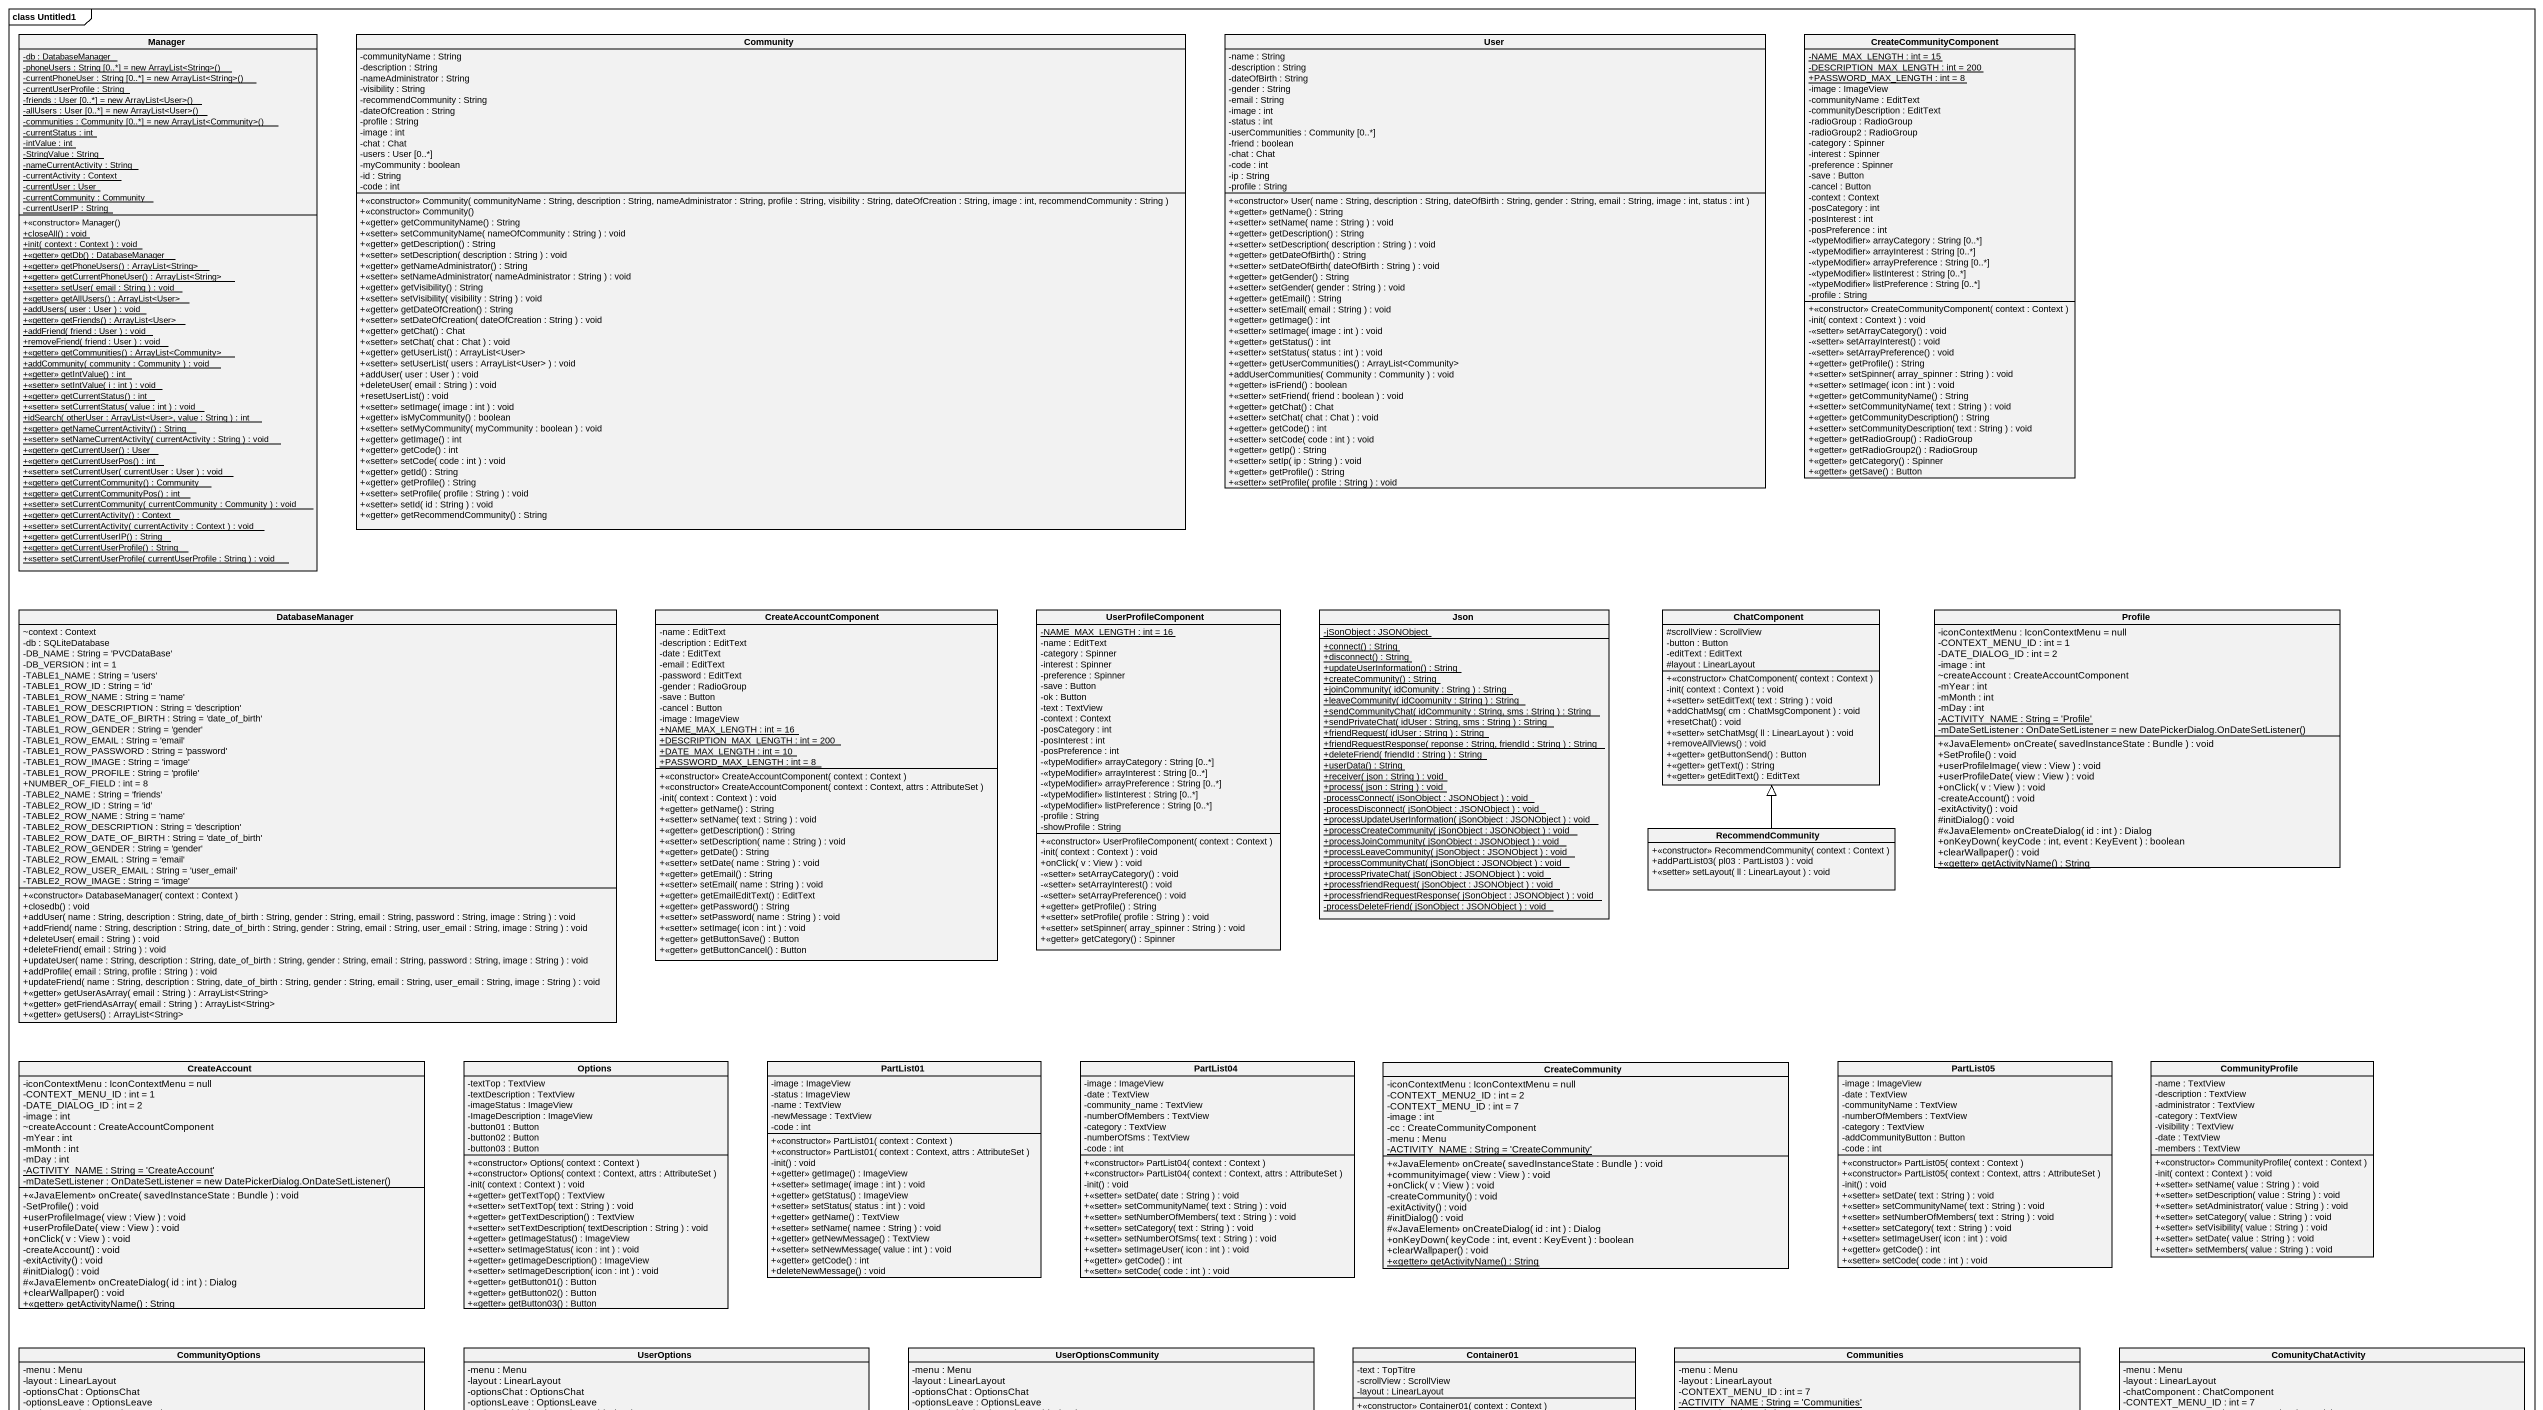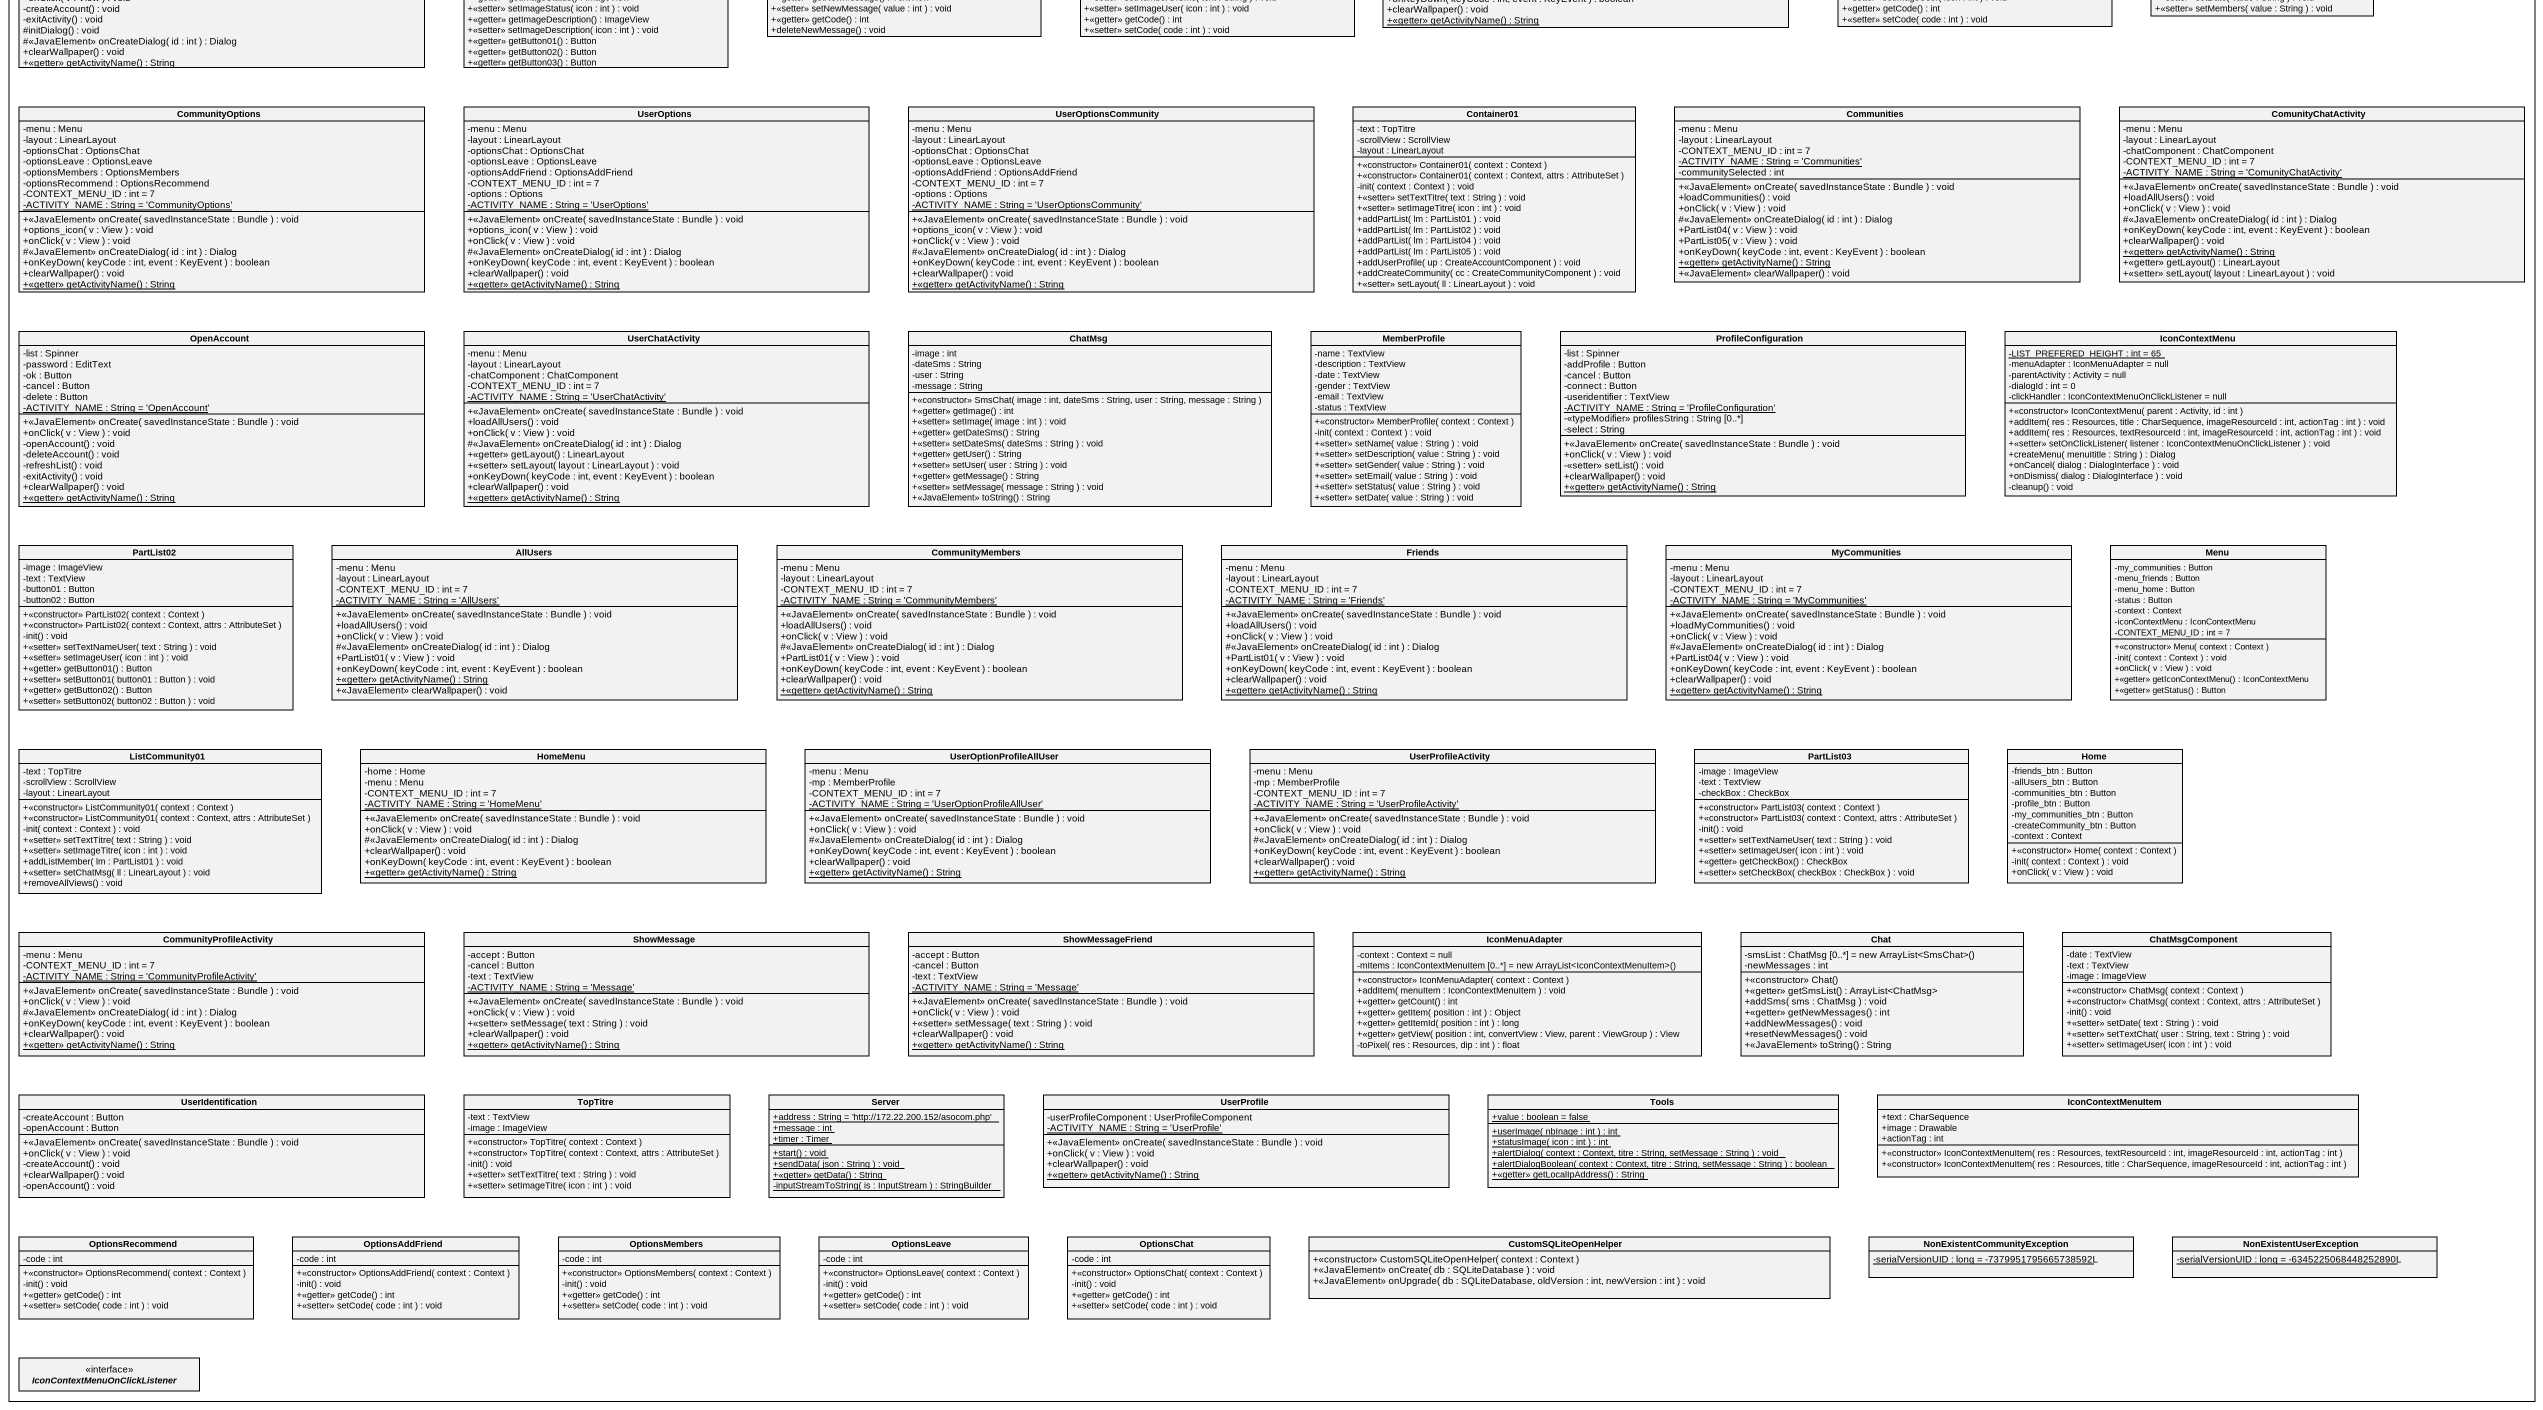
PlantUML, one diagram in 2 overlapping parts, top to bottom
@startuml
mainframe class Untitled1
hide circle
hide empty members
skinparam classAttributeIconSize 0
class Manager {
  {static} -db : DatabaseManager
  {static} {field} -phoneUsers : String [0..*] = new ArrayList<String>()
  {static} {field} -currentPhoneUser : String [0..*] = new ArrayList<String>()
  {static} -currentUserProfile : String
  {static} {field} -friends : User [0..*] = new ArrayList<User>()
  {static} {field} -allUsers : User [0..*] = new ArrayList<User>()
  {static} {field} -communities : Community [0..*] = new ArrayList<Community>()
  {static} -currentStatus : int
  {static} -intValue : int
  {static} -StringValue : String
  {static} -nameCurrentActivity : String
  {static} -currentActivity : Context
  {static} -currentUser : User
  {static} -currentCommunity : Community
  {static} -currentUserIP : String
  +<<constructor>> Manager()
  {static} +closeAll() : void
  {static} +init( context : Context ) : void
  {static} +<<getter>> getDb() : DatabaseManager
  {static} +<<getter>> getPhoneUsers() : ArrayList<String>
  {static} +<<getter>> getCurrentPhoneUser() : ArrayList<String>
  {static} +<<setter>> setUser( email : String ) : void
  {static} +<<getter>> getAllUsers() : ArrayList<User>
  {static} +addUsers( user : User ) : void
  {static} +<<getter>> getFriends() : ArrayList<User>
  {static} +addFriend( friend : User ) : void
  {static} +removeFriend( friend : User ) : void
  {static} +<<getter>> getCommunities() : ArrayList<Community>
  {static} +addCommunity( community : Community ) : void
  {static} +<<getter>> getIntValue() : int
  {static} +<<setter>> setIntValue( i : int ) : void
  {static} +<<getter>> getCurrentStatus() : int
  {static} +<<setter>> setCurrentStatus( value : int ) : void
  {static} +idSearch( otherUser : ArrayList<User>, value : String ) : int
  {static} +<<getter>> getNameCurrentActivity() : String
  {static} +<<setter>> setNameCurrentActivity( currentActivity : String ) : void
  {static} +<<getter>> getCurrentUser() : User
  {static} +<<getter>> getCurrentUserPos() : int
  {static} +<<setter>> setCurrentUser( currentUser : User ) : void
  {static} +<<getter>> getCurrentCommunity() : Community
  {static} +<<getter>> getCurrentCommunityPos() : int
  {static} +<<setter>> setCurrentCommunity( currentCommunity : Community ) : void
  {static} +<<getter>> getCurrentActivity() : Context
  {static} +<<setter>> setCurrentActivity( currentActivity : Context ) : void
  {static} +<<getter>> getCurrentUserIP() : String
  {static} +<<getter>> getCurrentUserProfile() : String
  {static} +<<setter>> setCurrentUserProfile( currentUserProfile : String ) : void
}
class Community {
  -communityName : String
  -description : String
  -nameAdministrator : String
  -visibility : String
  -recommendCommunity : String
  -dateOfCreation : String
  -profile : String
  -image : int
  -chat : Chat
  -users : User [0..*]
  -myCommunity : boolean
  -id : String
  -code : int
  +<<constructor>> Community( communityName : String, description : String, nameAdministrator : String, profile : String, visibility : String, dateOfCreation : String, image : int, recommendCommunity : String )
  +<<constructor>> Community()
  +<<getter>> getCommunityName() : String
  +<<setter>> setCommunityName( nameOfCommunity : String ) : void
  +<<getter>> getDescription() : String
  +<<setter>> setDescription( description : String ) : void
  +<<getter>> getNameAdministrator() : String
  +<<setter>> setNameAdministrator( nameAdministrator : String ) : void
  +<<getter>> getVisibility() : String
  +<<setter>> setVisibility( visibility : String ) : void
  +<<getter>> getDateOfCreation() : String
  +<<setter>> setDateOfCreation( dateOfCreation : String ) : void
  +<<getter>> getChat() : Chat
  +<<setter>> setChat( chat : Chat ) : void
  +<<getter>> getUserList() : ArrayList<User>
  +<<setter>> setUserList( users : ArrayList<User> ) : void
  +addUser( user : User ) : void
  +deleteUser( email : String ) : void
  +resetUserList() : void
  +<<setter>> setImage( image : int ) : void
  +<<getter>> isMyCommunity() : boolean
  +<<setter>> setMyCommunity( myCommunity : boolean ) : void
  +<<getter>> getImage() : int
  +<<getter>> getCode() : int
  +<<setter>> setCode( code : int ) : void
  +<<getter>> getId() : String
  +<<getter>> getProfile() : String
  +<<setter>> setProfile( profile : String ) : void
  +<<setter>> setId( id : String ) : void
  +<<getter>> getRecommendCommunity() : String
}
class User {
  -name : String
  -description : String
  -dateOfBirth : String
  -gender : String
  -email : String
  -image : int
  -status : int
  -userCommunities : Community [0..*]
  -friend : boolean
  -chat : Chat
  -code : int
  -ip : String
  -profile : String
  +<<constructor>> User( name : String, description : String, dateOfBirth : String, gender : String, email : String, image : int, status : int )
  +<<getter>> getName() : String
  +<<setter>> setName( name : String ) : void
  +<<getter>> getDescription() : String
  +<<setter>> setDescription( description : String ) : void
  +<<getter>> getDateOfBirth() : String
  +<<setter>> setDateOfBirth( dateOfBirth : String ) : void
  +<<getter>> getGender() : String
  +<<setter>> setGender( gender : String ) : void
  +<<getter>> getEmail() : String
  +<<setter>> setEmail( email : String ) : void
  +<<getter>> getImage() : int
  +<<setter>> setImage( image : int ) : void
  +<<getter>> getStatus() : int
  +<<setter>> setStatus( status : int ) : void
  +<<getter>> getUserCommunities() : ArrayList<Community>
  +addUserCommunities( Community : Community ) : void
  +<<getter>> isFriend() : boolean
  +<<setter>> setFriend( friend : boolean ) : void
  +<<getter>> getChat() : Chat
  +<<setter>> setChat( chat : Chat ) : void
  +<<getter>> getCode() : int
  +<<setter>> setCode( code : int ) : void
  +<<getter>> getIp() : String
  +<<setter>> setIp( ip : String ) : void
  +<<getter>> getProfile() : String
  +<<setter>> setProfile( profile : String ) : void
}
class CreateCommunityComponent {
  {static} -NAME_MAX_LENGTH : int = 15
  {static} -DESCRIPTION_MAX_LENGTH : int = 200
  {static} +PASSWORD_MAX_LENGTH : int = 8
  -image : ImageView
  -communityName : EditText
  -communityDescription : EditText
  -radioGroup : RadioGroup
  -radioGroup2 : RadioGroup
  -category : Spinner
  -interest : Spinner
  -preference : Spinner
  -save : Button
  -cancel : Button
  -context : Context
  -posCategory : int
  -posInterest : int
  -posPreference : int
  -<<typeModifier>> arrayCategory : String [0..*]
  -<<typeModifier>> arrayInterest : String [0..*]
  -<<typeModifier>> arrayPreference : String [0..*]
  -<<typeModifier>> listInterest : String [0..*]
  -<<typeModifier>> listPreference : String [0..*]
  -profile : String
  +<<constructor>> CreateCommunityComponent( context : Context )
  -init( context : Context ) : void
  -<<setter>> setArrayCategory() : void
  -<<setter>> setArrayInterest() : void
  -<<setter>> setArrayPreference() : void
  +<<getter>> getProfile() : String
  +<<setter>> setSpinner( array_spinner : String ) : void
  +<<setter>> setImage( icon : int ) : void
  +<<getter>> getCommunityName() : String
  +<<setter>> setCommunityName( text : String ) : void
  +<<getter>> getCommunityDescription() : String
  +<<setter>> setCommunityDescription( text : String ) : void
  +<<getter>> getRadioGroup() : RadioGroup
  +<<getter>> getRadioGroup2() : RadioGroup
  +<<getter>> getCategory() : Spinner
  +<<getter>> getSave() : Button
}
class DatabaseManager {
  ~context : Context
  -db : SQLiteDatabase
  -DB_NAME : String = 'PVCDataBase'
  -DB_VERSION : int = 1
  -TABLE1_NAME : String = 'users'
  -TABLE1_ROW_ID : String = 'id'
  -TABLE1_ROW_NAME : String = 'name'
  -TABLE1_ROW_DESCRIPTION : String = 'description'
  -TABLE1_ROW_DATE_OF_BIRTH : String = 'date_of_birth'
  -TABLE1_ROW_GENDER : String = 'gender'
  -TABLE1_ROW_EMAIL : String = 'email'
  -TABLE1_ROW_PASSWORD : String = 'password'
  -TABLE1_ROW_IMAGE : String = 'image'
  -TABLE1_ROW_PROFILE : String = 'profile'
  +NUMBER_OF_FIELD : int = 8
  -TABLE2_NAME : String = 'friends'
  -TABLE2_ROW_ID : String = 'id'
  -TABLE2_ROW_NAME : String = 'name'
  -TABLE2_ROW_DESCRIPTION : String = 'description'
  -TABLE2_ROW_DATE_OF_BIRTH : String = 'date_of_birth'
  -TABLE2_ROW_GENDER : String = 'gender'
  -TABLE2_ROW_EMAIL : String = 'email'
  -TABLE2_ROW_USER_EMAIL : String = 'user_email'
  -TABLE2_ROW_IMAGE : String = 'image'
  +<<constructor>> DatabaseManager( context : Context )
  +closedb() : void
  +addUser( name : String, description : String, date_of_birth : String, gender : String, email : String, password : String, image : String ) : void
  +addFriend( name : String, description : String, date_of_birth : String, gender : String, email : String, user_email : String, image : String ) : void
  +deleteUser( email : String ) : void
  +deleteFriend( email : String ) : void
  +updateUser( name : String, description : String, date_of_birth : String, gender : String, email : String, password : String, image : String ) : void
  +addProfile( email : String, profile : String ) : void
  +updateFriend( name : String, description : String, date_of_birth : String, gender : String, email : String, user_email : String, image : String ) : void
  +<<getter>> getUserAsArray( email : String ) : ArrayList<String>
  +<<getter>> getFriendAsArray( email : String ) : ArrayList<String>
  +<<getter>> getUsers() : ArrayList<String>
}
class CreateAccountComponent {
  -name : EditText
  -description : EditText
  -date : EditText
  -email : EditText
  -password : EditText
  -gender : RadioGroup
  -save : Button
  -cancel : Button
  -image : ImageView
  {static} +NAME_MAX_LENGTH : int = 16
  {static} +DESCRIPTION_MAX_LENGTH : int = 200
  {static} +DATE_MAX_LENGTH : int = 10
  {static} +PASSWORD_MAX_LENGTH : int = 8
  +<<constructor>> CreateAccountComponent( context : Context )
  +<<constructor>> CreateAccountComponent( context : Context, attrs : AttributeSet )
  -init( context : Context ) : void
  +<<getter>> getName() : String
  +<<setter>> setName( text : String ) : void
  +<<getter>> getDescription() : String
  +<<setter>> setDescription( name : String ) : void
  +<<getter>> getDate() : String
  +<<setter>> setDate( name : String ) : void
  +<<getter>> getEmail() : String
  +<<setter>> setEmail( name : String ) : void
  +<<getter>> getEmailEditText() : EditText
  +<<getter>> getPassword() : String
  +<<setter>> setPassword( name : String ) : void
  +<<setter>> setImage( icon : int ) : void
  +<<getter>> getButtonSave() : Button
  +<<getter>> getButtonCancel() : Button
}
class UserProfileComponent {
  {static} -NAME_MAX_LENGTH : int = 16
  -name : EditText
  -category : Spinner
  -interest : Spinner
  -preference : Spinner
  -save : Button
  -ok : Button
  -text : TextView
  -context : Context
  -posCategory : int
  -posInterest : int
  -posPreference : int
  -<<typeModifier>> arrayCategory : String [0..*]
  -<<typeModifier>> arrayInterest : String [0..*]
  -<<typeModifier>> arrayPreference : String [0..*]
  -<<typeModifier>> listInterest : String [0..*]
  -<<typeModifier>> listPreference : String [0..*]
  -profile : String
  -showProfile : String
  +<<constructor>> UserProfileComponent( context : Context )
  -init( context : Context ) : void
  +onClick( v : View ) : void
  -<<setter>> setArrayCategory() : void
  -<<setter>> setArrayInterest() : void
  -<<setter>> setArrayPreference() : void
  +<<getter>> getProfile() : String
  +<<setter>> setProfile( profile : String ) : void
  +<<setter>> setSpinner( array_spinner : String ) : void
  +<<getter>> getCategory() : Spinner
}
class "Json" as Json_ {
  {static} -jSonObject : JSONObject
  {static} +connect() : String
  {static} +disconnect() : String
  {static} +updateUserInformation() : String
  {static} +createCommunity() : String
  {static} +joinCommunity( idComunity : String ) : String
  {static} +leaveCommunity( idCoomunity : String ) : String
  {static} +sendCommunityChat( idCommunity : String, sms : String ) : String
  {static} +sendPrivateChat( idUser : String, sms : String ) : String
  {static} +friendRequest( idUser : String ) : String
  {static} +friendRequestResponse( reponse : String, friendId : String ) : String
  {static} +deleteFriend( friendId : String ) : String
  {static} +userData() : String
  {static} +receiver( json : String ) : void
  {static} +process( json : String ) : void
  {static} -processConnect( jSonObject : JSONObject ) : void
  {static} -processDisconnect( jSonObject : JSONObject ) : void
  {static} +processUpdateUserInformation( jSonObject : JSONObject ) : void
  {static} +processCreateCommunity( jSonObject : JSONObject ) : void
  {static} +processJoinCommunity( jSonObject : JSONObject ) : void
  {static} +processLeaveCommunity( jSonObject : JSONObject ) : void
  {static} +processCommunityChat( jSonObject : JSONObject ) : void
  {static} +processPrivateChat( jSonObject : JSONObject ) : void
  {static} +processfriendRequest( jSonObject : JSONObject ) : void
  {static} +processfriendRequestResponse( jSonObject : JSONObject ) : void
  {static} -processDeleteFriend( jSonObject : JSONObject ) : void
}
class ChatComponent {
  #scrollView : ScrollView
  -button : Button
  -editText : EditText
  #layout : LinearLayout
  +<<constructor>> ChatComponent( context : Context )
  -init( context : Context ) : void
  +<<setter>> setEditText( text : String ) : void
  +addChatMsg( cm : ChatMsgComponent ) : void
  +resetChat() : void
  +<<setter>> setChatMsg( ll : LinearLayout ) : void
  +removeAllViews() : void
  +<<getter>> getButtonSend() : Button
  +<<getter>> getText() : String
  +<<getter>> getEditText() : EditText
}
class Profile {
  -iconContextMenu : IconContextMenu = null
  -CONTEXT_MENU_ID : int = 1
  -DATE_DIALOG_ID : int = 2
  -image : int
  ~createAccount : CreateAccountComponent
  -mYear : int
  -mMonth : int
  -mDay : int
  {static} -ACTIVITY_NAME : String = 'Profile'
  {field} -mDateSetListener : OnDateSetListener = new DatePickerDialog.OnDateSetListener()
  +<<JavaElement>> onCreate( savedInstanceState : Bundle ) : void
  +SetProfile() : void
  +userProfileImage( view : View ) : void
  +userProfileDate( view : View ) : void
  +onClick( v : View ) : void
  -createAccount() : void
  -exitActivity() : void
  #initDialog() : void
  #<<JavaElement>> onCreateDialog( id : int ) : Dialog
  +onKeyDown( keyCode : int, event : KeyEvent ) : boolean
  +clearWallpaper() : void
  {static} +<<getter>> getActivityName() : String
}
class RecommendCommunity {
  +<<constructor>> RecommendCommunity( context : Context )
  +addPartList03( pl03 : PartList03 ) : void
  +<<setter>> setLayout( ll : LinearLayout ) : void
}
class CreateAccount {
  -iconContextMenu : IconContextMenu = null
  -CONTEXT_MENU_ID : int = 1
  -DATE_DIALOG_ID : int = 2
  -image : int
  ~createAccount : CreateAccountComponent
  -mYear : int
  -mMonth : int
  -mDay : int
  {static} -ACTIVITY_NAME : String = 'CreateAccount'
  {field} -mDateSetListener : OnDateSetListener = new DatePickerDialog.OnDateSetListener()
  +<<JavaElement>> onCreate( savedInstanceState : Bundle ) : void
  -SetProfile() : void
  +userProfileImage( view : View ) : void
  +userProfileDate( view : View ) : void
  +onClick( v : View ) : void
  -createAccount() : void
  -exitActivity() : void
  #initDialog() : void
  #<<JavaElement>> onCreateDialog( id : int ) : Dialog
  +clearWallpaper() : void
  {static} +<<getter>> getActivityName() : String
}
class Options {
  -textTop : TextView
  -textDescription : TextView
  -imageStatus : ImageView
  -ImageDescription : ImageView
  -button01 : Button
  -button02 : Button
  -button03 : Button
  +<<constructor>> Options( context : Context )
  +<<constructor>> Options( context : Context, attrs : AttributeSet )
  -init( context : Context ) : void
  +<<getter>> getTextTop() : TextView
  +<<setter>> setTextTop( text : String ) : void
  +<<getter>> getTextDescription() : TextView
  +<<setter>> setTextDescription( textDescription : String ) : void
  +<<getter>> getImageStatus() : ImageView
  +<<setter>> setImageStatus( icon : int ) : void
  +<<getter>> getImageDescription() : ImageView
  +<<setter>> setImageDescription( icon : int ) : void
  +<<getter>> getButton01() : Button
  +<<getter>> getButton02() : Button
  +<<getter>> getButton03() : Button
}
class PartList01 {
  -image : ImageView
  -status : ImageView
  -name : TextView
  -newMessage : TextView
  -code : int
  +<<constructor>> PartList01( context : Context )
  +<<constructor>> PartList01( context : Context, attrs : AttributeSet )
  -init() : void
  +<<getter>> getImage() : ImageView
  +<<setter>> setImage( image : int ) : void
  +<<getter>> getStatus() : ImageView
  +<<setter>> setStatus( status : int ) : void
  +<<getter>> getName() : TextView
  +<<setter>> setName( namee : String ) : void
  +<<getter>> getNewMessage() : TextView
  +<<setter>> setNewMessage( value : int ) : void
  +<<getter>> getCode() : int
  +deleteNewMessage() : void
}
class PartList04 {
  -image : ImageView
  -date : TextView
  -community_name : TextView
  -numberOfMembers : TextView
  -category : TextView
  -numberOfSms : TextView
  -code : int
  +<<constructor>> PartList04( context : Context )
  +<<constructor>> PartList04( context : Context, attrs : AttributeSet )
  -init() : void
  +<<setter>> setDate( date : String ) : void
  +<<setter>> setCommunityName( text : String ) : void
  +<<setter>> setNumberOfMembers( text : String ) : void
  +<<setter>> setCategory( text : String ) : void
  +<<setter>> setNumberOfSms( text : String ) : void
  +<<setter>> setImageUser( icon : int ) : void
  +<<getter>> getCode() : int
  +<<setter>> setCode( code : int ) : void
}
class CreateCommunity {
  -iconContextMenu : IconContextMenu = null
  -CONTEXT_MENU2_ID : int = 2
  -CONTEXT_MENU_ID : int = 7
  -image : int
  -cc : CreateCommunityComponent
  -menu : Menu
  {static} -ACTIVITY_NAME : String = 'CreateCommunity'
  +<<JavaElement>> onCreate( savedInstanceState : Bundle ) : void
  +communityimage( view : View ) : void
  +onClick( v : View ) : void
  -createCommunity() : void
  -exitActivity() : void
  #initDialog() : void
  #<<JavaElement>> onCreateDialog( id : int ) : Dialog
  +onKeyDown( keyCode : int, event : KeyEvent ) : boolean
  +clearWallpaper() : void
  {static} +<<getter>> getActivityName() : String
}
class PartList05 {
  -image : ImageView
  -date : TextView
  -communityName : TextView
  -numberOfMembers : TextView
  -category : TextView
  -addCommunityButton : Button
  -code : int
  +<<constructor>> PartList05( context : Context )
  +<<constructor>> PartList05( context : Context, attrs : AttributeSet )
  -init() : void
  +<<setter>> setDate( text : String ) : void
  +<<setter>> setCommunityName( text : String ) : void
  +<<setter>> setNumberOfMembers( text : String ) : void
  +<<setter>> setCategory( text : String ) : void
  +<<setter>> setImageUser( icon : int ) : void
  +<<getter>> getCode() : int
  +<<setter>> setCode( code : int ) : void
}
class CommunityProfile {
  -name : TextView
  -description : TextView
  -administrator : TextView
  -category : TextView
  -visibility : TextView
  -date : TextView
  -members : TextView
  +<<constructor>> CommunityProfile( context : Context )
  -init( context : Context ) : void
  +<<setter>> setName( value : String ) : void
  +<<setter>> setDescription( value : String ) : void
  +<<setter>> setAdministrator( value : String ) : void
  +<<setter>> setCategory( value : String ) : void
  +<<setter>> setVisibility( value : String ) : void
  +<<setter>> setDate( value : String ) : void
  +<<setter>> setMembers( value : String ) : void
}
class CommunityOptions {
  -menu : Menu
  -layout : LinearLayout
  -optionsChat : OptionsChat
  -optionsLeave : OptionsLeave
  -optionsMembers : OptionsMembers
  -optionsRecommend : OptionsRecommend
  -CONTEXT_MENU_ID : int = 7
  {static} -ACTIVITY_NAME : String = 'CommunityOptions'
  +<<JavaElement>> onCreate( savedInstanceState : Bundle ) : void
  +options_icon( v : View ) : void
  +onClick( v : View ) : void
  #<<JavaElement>> onCreateDialog( id : int ) : Dialog
  +onKeyDown( keyCode : int, event : KeyEvent ) : boolean
  +clearWallpaper() : void
  {static} +<<getter>> getActivityName() : String
}
class UserOptions {
  -menu : Menu
  -layout : LinearLayout
  -optionsChat : OptionsChat
  -optionsLeave : OptionsLeave
  -optionsAddFriend : OptionsAddFriend
  -CONTEXT_MENU_ID : int = 7
  -options : Options
  {static} -ACTIVITY_NAME : String = 'UserOptions'
  +<<JavaElement>> onCreate( savedInstanceState : Bundle ) : void
  +options_icon( v : View ) : void
  +onClick( v : View ) : void
  #<<JavaElement>> onCreateDialog( id : int ) : Dialog
  +onKeyDown( keyCode : int, event : KeyEvent ) : boolean
  +clearWallpaper() : void
  {static} +<<getter>> getActivityName() : String
}
class UserOptionsCommunity {
  -menu : Menu
  -layout : LinearLayout
  -optionsChat : OptionsChat
  -optionsLeave : OptionsLeave
  -optionsAddFriend : OptionsAddFriend
  -CONTEXT_MENU_ID : int = 7
  -options : Options
  {static} -ACTIVITY_NAME : String = 'UserOptionsCommunity'
  +<<JavaElement>> onCreate( savedInstanceState : Bundle ) : void
  +options_icon( v : View ) : void
  +onClick( v : View ) : void
  #<<JavaElement>> onCreateDialog( id : int ) : Dialog
  +onKeyDown( keyCode : int, event : KeyEvent ) : boolean
  +clearWallpaper() : void
  {static} +<<getter>> getActivityName() : String
}
class Container01 {
  -text : TopTitre
  -scrollView : ScrollView
  -layout : LinearLayout
  +<<constructor>> Container01( context : Context )
  +<<constructor>> Container01( context : Context, attrs : AttributeSet )
  -init( context : Context ) : void
  +<<setter>> setTextTitre( text : String ) : void
  +<<setter>> setImageTitre( icon : int ) : void
  +addPartList( lm : PartList01 ) : void
  +addPartList( lm : PartList02 ) : void
  +addPartList( lm : PartList04 ) : void
  +addPartList( lm : PartList05 ) : void
  +addUserProfile( up : CreateAccountComponent ) : void
  +addCreateCommunity( cc : CreateCommunityComponent ) : void
  +<<setter>> setLayout( ll : LinearLayout ) : void
}
class Communities {
  -menu : Menu
  -layout : LinearLayout
  -CONTEXT_MENU_ID : int = 7
  {static} -ACTIVITY_NAME : String = 'Communities'
  -communitySelected : int
  +<<JavaElement>> onCreate( savedInstanceState : Bundle ) : void
  +loadCommunities() : void
  +onClick( v : View ) : void
  #<<JavaElement>> onCreateDialog( id : int ) : Dialog
  +PartList04( v : View ) : void
  +PartList05( v : View ) : void
  +onKeyDown( keyCode : int, event : KeyEvent ) : boolean
  {static} +<<getter>> getActivityName() : String
  +<<JavaElement>> clearWallpaper() : void
}
class ComunityChatActivity {
  -menu : Menu
  -layout : LinearLayout
  -chatComponent : ChatComponent
  -CONTEXT_MENU_ID : int = 7
  {static} -ACTIVITY_NAME : String = 'ComunityChatActivity'
  +<<JavaElement>> onCreate( savedInstanceState : Bundle ) : void
  +loadAllUsers() : void
  +onClick( v : View ) : void
  #<<JavaElement>> onCreateDialog( id : int ) : Dialog
  +onKeyDown( keyCode : int, event : KeyEvent ) : boolean
  +clearWallpaper() : void
  {static} +<<getter>> getActivityName() : String
  +<<getter>> getLayout() : LinearLayout
  +<<setter>> setLayout( layout : LinearLayout ) : void
}
class OpenAccount {
  -list : Spinner
  -password : EditText
  -ok : Button
  -cancel : Button
  -delete : Button
  {static} -ACTIVITY_NAME : String = 'OpenAccount'
  +<<JavaElement>> onCreate( savedInstanceState : Bundle ) : void
  +onClick( v : View ) : void
  -openAccount() : void
  -deleteAccount() : void
  -refreshList() : void
  -exitActivity() : void
  +clearWallpaper() : void
  {static} +<<getter>> getActivityName() : String
}
class UserChatActivity {
  -menu : Menu
  -layout : LinearLayout
  -chatComponent : ChatComponent
  -CONTEXT_MENU_ID : int = 7
  {static} -ACTIVITY_NAME : String = 'UserChatActivity'
  +<<JavaElement>> onCreate( savedInstanceState : Bundle ) : void
  +loadAllUsers() : void
  +onClick( v : View ) : void
  #<<JavaElement>> onCreateDialog( id : int ) : Dialog
  +<<getter>> getLayout() : LinearLayout
  +<<setter>> setLayout( layout : LinearLayout ) : void
  +onKeyDown( keyCode : int, event : KeyEvent ) : boolean
  +clearWallpaper() : void
  {static} +<<getter>> getActivityName() : String
}
class ChatMsg {
  -image : int
  -dateSms : String
  -user : String
  -message : String
  +<<constructor>> SmsChat( image : int, dateSms : String, user : String, message : String )
  +<<getter>> getImage() : int
  +<<setter>> setImage( image : int ) : void
  +<<getter>> getDateSms() : String
  +<<setter>> setDateSms( dateSms : String ) : void
  +<<getter>> getUser() : String
  +<<setter>> setUser( user : String ) : void
  +<<getter>> getMessage() : String
  +<<setter>> setMessage( message : String ) : void
  +<<JavaElement>> toString() : String
}
class MemberProfile {
  -name : TextView
  -description : TextView
  -date : TextView
  -gender : TextView
  -email : TextView
  -status : TextView
  +<<constructor>> MemberProfile( context : Context )
  -init( context : Context ) : void
  +<<setter>> setName( value : String ) : void
  +<<setter>> setDescription( value : String ) : void
  +<<setter>> setGender( value : String ) : void
  +<<setter>> setEmail( value : String ) : void
  +<<setter>> setStatus( value : String ) : void
  +<<setter>> setDate( value : String ) : void
}
class ProfileConfiguration {
  -list : Spinner
  -addProfile : Button
  -cancel : Button
  -connect : Button
  -useridentifier : TextView
  {static} -ACTIVITY_NAME : String = 'ProfileConfiguration'
  -<<typeModifier>> profilesString : String [0..*]
  -select : String
  +<<JavaElement>> onCreate( savedInstanceState : Bundle ) : void
  +onClick( v : View ) : void
  -<<setter>> setList() : void
  +clearWallpaper() : void
  {static} +<<getter>> getActivityName() : String
}
class IconContextMenu {
  {static} -LIST_PREFERED_HEIGHT : int = 65
  -menuAdapter : IconMenuAdapter = null
  -parentActivity : Activity = null
  -dialogId : int = 0
  -clickHandler : IconContextMenuOnClickListener = null
  +<<constructor>> IconContextMenu( parent : Activity, id : int )
  +addItem( res : Resources, title : CharSequence, imageResourceId : int, actionTag : int ) : void
  +addItem( res : Resources, textResourceId : int, imageResourceId : int, actionTag : int ) : void
  +<<setter>> setOnClickListener( listener : IconContextMenuOnClickListener ) : void
  +createMenu( menuItitle : String ) : Dialog
  +onCancel( dialog : DialogInterface ) : void
  +onDismiss( dialog : DialogInterface ) : void
  -cleanup() : void
}
class PartList02 {
  -image : ImageView
  -text : TextView
  -button01 : Button
  -button02 : Button
  +<<constructor>> PartList02( context : Context )
  +<<constructor>> PartList02( context : Context, attrs : AttributeSet )
  -init() : void
  +<<setter>> setTextNameUser( text : String ) : void
  +<<setter>> setImageUser( icon : int ) : void
  +<<getter>> getButton01() : Button
  +<<setter>> setButton01( button01 : Button ) : void
  +<<getter>> getButton02() : Button
  +<<setter>> setButton02( button02 : Button ) : void
}
class AllUsers {
  -menu : Menu
  -layout : LinearLayout
  -CONTEXT_MENU_ID : int = 7
  {static} -ACTIVITY_NAME : String = 'AllUsers'
  +<<JavaElement>> onCreate( savedInstanceState : Bundle ) : void
  +loadAllUsers() : void
  +onClick( v : View ) : void
  #<<JavaElement>> onCreateDialog( id : int ) : Dialog
  +PartList01( v : View ) : void
  +onKeyDown( keyCode : int, event : KeyEvent ) : boolean
  {static} +<<getter>> getActivityName() : String
  +<<JavaElement>> clearWallpaper() : void
}
class CommunityMembers {
  -menu : Menu
  -layout : LinearLayout
  -CONTEXT_MENU_ID : int = 7
  {static} -ACTIVITY_NAME : String = 'CommunityMembers'
  +<<JavaElement>> onCreate( savedInstanceState : Bundle ) : void
  +loadAllUsers() : void
  +onClick( v : View ) : void
  #<<JavaElement>> onCreateDialog( id : int ) : Dialog
  +PartList01( v : View ) : void
  +onKeyDown( keyCode : int, event : KeyEvent ) : boolean
  +clearWallpaper() : void
  {static} +<<getter>> getActivityName() : String
}
class Friends {
  -menu : Menu
  -layout : LinearLayout
  -CONTEXT_MENU_ID : int = 7
  {static} -ACTIVITY_NAME : String = 'Friends'
  +<<JavaElement>> onCreate( savedInstanceState : Bundle ) : void
  +loadAllUsers() : void
  +onClick( v : View ) : void
  #<<JavaElement>> onCreateDialog( id : int ) : Dialog
  +PartList01( v : View ) : void
  +onKeyDown( keyCode : int, event : KeyEvent ) : boolean
  +clearWallpaper() : void
  {static} +<<getter>> getActivityName() : String
}
class MyCommunities {
  -menu : Menu
  -layout : LinearLayout
  -CONTEXT_MENU_ID : int = 7
  {static} -ACTIVITY_NAME : String = 'MyCommunities'
  +<<JavaElement>> onCreate( savedInstanceState : Bundle ) : void
  +loadMyCommunities() : void
  +onClick( v : View ) : void
  #<<JavaElement>> onCreateDialog( id : int ) : Dialog
  +PartList04( v : View ) : void
  +onKeyDown( keyCode : int, event : KeyEvent ) : boolean
  +clearWallpaper() : void
  {static} +<<getter>> getActivityName() : String
}
class Menu {
  -my_communities : Button
  -menu_friends : Button
  -menu_home : Button
  -status : Button
  -context : Context
  -iconContextMenu : IconContextMenu
  -CONTEXT_MENU_ID : int = 7
  +<<constructor>> Menu( context : Context )
  -init( context : Context ) : void
  +onClick( v : View ) : void
  +<<getter>> getIconContextMenu() : IconContextMenu
  +<<getter>> getStatus() : Button
}
class ListCommunity01 {
  -text : TopTitre
  -scrollView : ScrollView
  -layout : LinearLayout
  +<<constructor>> ListCommunity01( context : Context )
  +<<constructor>> ListCommunity01( context : Context, attrs : AttributeSet )
  -init( context : Context ) : void
  +<<setter>> setTextTitre( text : String ) : void
  +<<setter>> setImageTitre( icon : int ) : void
  +addListMember( lm : PartList01 ) : void
  +<<setter>> setChatMsg( ll : LinearLayout ) : void
  +removeAllViews() : void
}
class HomeMenu {
  -home : Home
  -menu : Menu
  -CONTEXT_MENU_ID : int = 7
  {static} -ACTIVITY_NAME : String = 'HomeMenu'
  +<<JavaElement>> onCreate( savedInstanceState : Bundle ) : void
  +onClick( v : View ) : void
  #<<JavaElement>> onCreateDialog( id : int ) : Dialog
  +clearWallpaper() : void
  +onKeyDown( keyCode : int, event : KeyEvent ) : boolean
  {static} +<<getter>> getActivityName() : String
}
class UserOptionProfileAllUser {
  -menu : Menu
  -mp : MemberProfile
  -CONTEXT_MENU_ID : int = 7
  {static} -ACTIVITY_NAME : String = 'UserOptionProfileAllUser'
  +<<JavaElement>> onCreate( savedInstanceState : Bundle ) : void
  +onClick( v : View ) : void
  #<<JavaElement>> onCreateDialog( id : int ) : Dialog
  +onKeyDown( keyCode : int, event : KeyEvent ) : boolean
  +clearWallpaper() : void
  {static} +<<getter>> getActivityName() : String
}
class UserProfileActivity {
  -menu : Menu
  -mp : MemberProfile
  -CONTEXT_MENU_ID : int = 7
  {static} -ACTIVITY_NAME : String = 'UserProfileActivity'
  +<<JavaElement>> onCreate( savedInstanceState : Bundle ) : void
  +onClick( v : View ) : void
  #<<JavaElement>> onCreateDialog( id : int ) : Dialog
  +onKeyDown( keyCode : int, event : KeyEvent ) : boolean
  +clearWallpaper() : void
  {static} +<<getter>> getActivityName() : String
}
class PartList03 {
  -image : ImageView
  -text : TextView
  -checkBox : CheckBox
  +<<constructor>> PartList03( context : Context )
  +<<constructor>> PartList03( context : Context, attrs : AttributeSet )
  -init() : void
  +<<setter>> setTextNameUser( text : String ) : void
  +<<setter>> setImageUser( icon : int ) : void
  +<<getter>> getCheckBox() : CheckBox
  +<<setter>> setCheckBox( checkBox : CheckBox ) : void
}
class Home {
  -friends_btn : Button
  -allUsers_btn : Button
  -communities_btn : Button
  -profile_btn : Button
  -my_communities_btn : Button
  -createCommunity_btn : Button
  -context : Context
  +<<constructor>> Home( context : Context )
  -init( context : Context ) : void
  +onClick( v : View ) : void
}
class CommunityProfileActivity {
  -menu : Menu
  -CONTEXT_MENU_ID : int = 7
  {static} -ACTIVITY_NAME : String = 'CommunityProfileActivity'
  +<<JavaElement>> onCreate( savedInstanceState : Bundle ) : void
  +onClick( v : View ) : void
  #<<JavaElement>> onCreateDialog( id : int ) : Dialog
  +onKeyDown( keyCode : int, event : KeyEvent ) : boolean
  +clearWallpaper() : void
  {static} +<<getter>> getActivityName() : String
}
class ShowMessage {
  -accept : Button
  -cancel : Button
  -text : TextView
  {static} -ACTIVITY_NAME : String = 'Message'
  +<<JavaElement>> onCreate( savedInstanceState : Bundle ) : void
  +onClick( v : View ) : void
  +<<setter>> setMessage( text : String ) : void
  +clearWallpaper() : void
  {static} +<<getter>> getActivityName() : String
}
class ShowMessageFriend {
  -accept : Button
  -cancel : Button
  -text : TextView
  {static} -ACTIVITY_NAME : String = 'Message'
  +<<JavaElement>> onCreate( savedInstanceState : Bundle ) : void
  +onClick( v : View ) : void
  +<<setter>> setMessage( text : String ) : void
  +clearWallpaper() : void
  {static} +<<getter>> getActivityName() : String
}
class IconMenuAdapter {
  -context : Context = null
  {field} -mItems : IconContextMenuItem [0..*] = new ArrayList<IconContextMenuItem>()
  +<<constructor>> IconMenuAdapter( context : Context )
  +addItem( menuItem : IconContextMenuItem ) : void
  +<<getter>> getCount() : int
  +<<getter>> getItem( position : int ) : Object
  +<<getter>> getItemId( position : int ) : long
  +<<getter>> getView( position : int, convertView : View, parent : ViewGroup ) : View
  -toPixel( res : Resources, dip : int ) : float
}
class Chat {
  {field} -smsList : ChatMsg [0..*] = new ArrayList<SmsChat>()
  -newMessages : int
  +<<constructor>> Chat()
  +<<getter>> getSmsList() : ArrayList<ChatMsg>
  +addSms( sms : ChatMsg ) : void
  +<<getter>> getNewMessages() : int
  +addNewMessages() : void
  +resetNewMessages() : void
  +<<JavaElement>> toString() : String
}
class ChatMsgComponent {
  -date : TextView
  -text : TextView
  -image : ImageView
  +<<constructor>> ChatMsg( context : Context )
  +<<constructor>> ChatMsg( context : Context, attrs : AttributeSet )
  -init() : void
  +<<setter>> setDate( text : String ) : void
  +<<setter>> setTextChat( user : String, text : String ) : void
  +<<setter>> setImageUser( icon : int ) : void
}
class UserIdentification {
  -createAccount : Button
  -openAccount : Button
  +<<JavaElement>> onCreate( savedInstanceState : Bundle ) : void
  +onClick( v : View ) : void
  -createAccount() : void
  +clearWallpaper() : void
  -openAccount() : void
}
class TopTitre {
  -text : TextView
  -image : ImageView
  +<<constructor>> TopTitre( context : Context )
  +<<constructor>> TopTitre( context : Context, attrs : AttributeSet )
  -init() : void
  +<<setter>> setTextTitre( text : String ) : void
  +<<setter>> setImageTitre( icon : int ) : void
}
class Server {
  {static} +address : String = 'http://172.22.200.152/asocom.php'
  {static} +message : int
  {static} +timer : Timer
  {static} +start() : void
  {static} +sendData( json : String ) : void
  {static} +<<getter>> getData() : String
  {static} -inputStreamToString( is : InputStream ) : StringBuilder
}
class UserProfile {
  -userProfileComponent : UserProfileComponent
  {static} -ACTIVITY_NAME : String = 'UserProfile'
  +<<JavaElement>> onCreate( savedInstanceState : Bundle ) : void
  +onClick( v : View ) : void
  +clearWallpaper() : void
  {static} +<<getter>> getActivityName() : String
}
class Tools {
  {static} +value : boolean = false
  {static} +userImage( nbInage : int ) : int
  {static} +statusImage( icon : int ) : int
  {static} +alertDialog( context : Context, titre : String, setMessage : String ) : void
  {static} +alertDialogBoolean( context : Context, titre : String, setMessage : String ) : boolean
  {static} +<<getter>> getLocalIpAddress() : String
}
class IconContextMenuItem {
  +text : CharSequence
  +image : Drawable
  +actionTag : int
  +<<constructor>> IconContextMenuItem( res : Resources, textResourceId : int, imageResourceId : int, actionTag : int )
  +<<constructor>> IconContextMenuItem( res : Resources, title : CharSequence, imageResourceId : int, actionTag : int )
}
class OptionsRecommend {
  -code : int
  +<<constructor>> OptionsRecommend( context : Context )
  -init() : void
  +<<getter>> getCode() : int
  +<<setter>> setCode( code : int ) : void
}
class OptionsAddFriend {
  -code : int
  +<<constructor>> OptionsAddFriend( context : Context )
  -init() : void
  +<<getter>> getCode() : int
  +<<setter>> setCode( code : int ) : void
}
class OptionsMembers {
  -code : int
  +<<constructor>> OptionsMembers( context : Context )
  -init() : void
  +<<getter>> getCode() : int
  +<<setter>> setCode( code : int ) : void
}
class OptionsLeave {
  -code : int
  +<<constructor>> OptionsLeave( context : Context )
  -init() : void
  +<<getter>> getCode() : int
  +<<setter>> setCode( code : int ) : void
}
class OptionsChat {
  -code : int
  +<<constructor>> OptionsChat( context : Context )
  -init() : void
  +<<getter>> getCode() : int
  +<<setter>> setCode( code : int ) : void
}
class CustomSQLiteOpenHelper {
  +<<constructor>> CustomSQLiteOpenHelper( context : Context )
  +<<JavaElement>> onCreate( db : SQLiteDatabase ) : void
  +<<JavaElement>> onUpgrade( db : SQLiteDatabase, oldVersion : int, newVersion : int ) : void
}
class "NonExistentCommunityException" as NonExistentCommunityExceptio {
  {static} -serialVersionUID : long = -7379951795665738592L
}
class NonExistentUserException {
  {static} -serialVersionUID : long = -6345225068448252890L
}
interface "IconContextMenuOnClickListener" as IconContextMenuOnClickListen
RecommendCommunity -up-|> ChatComponent
@enduml
